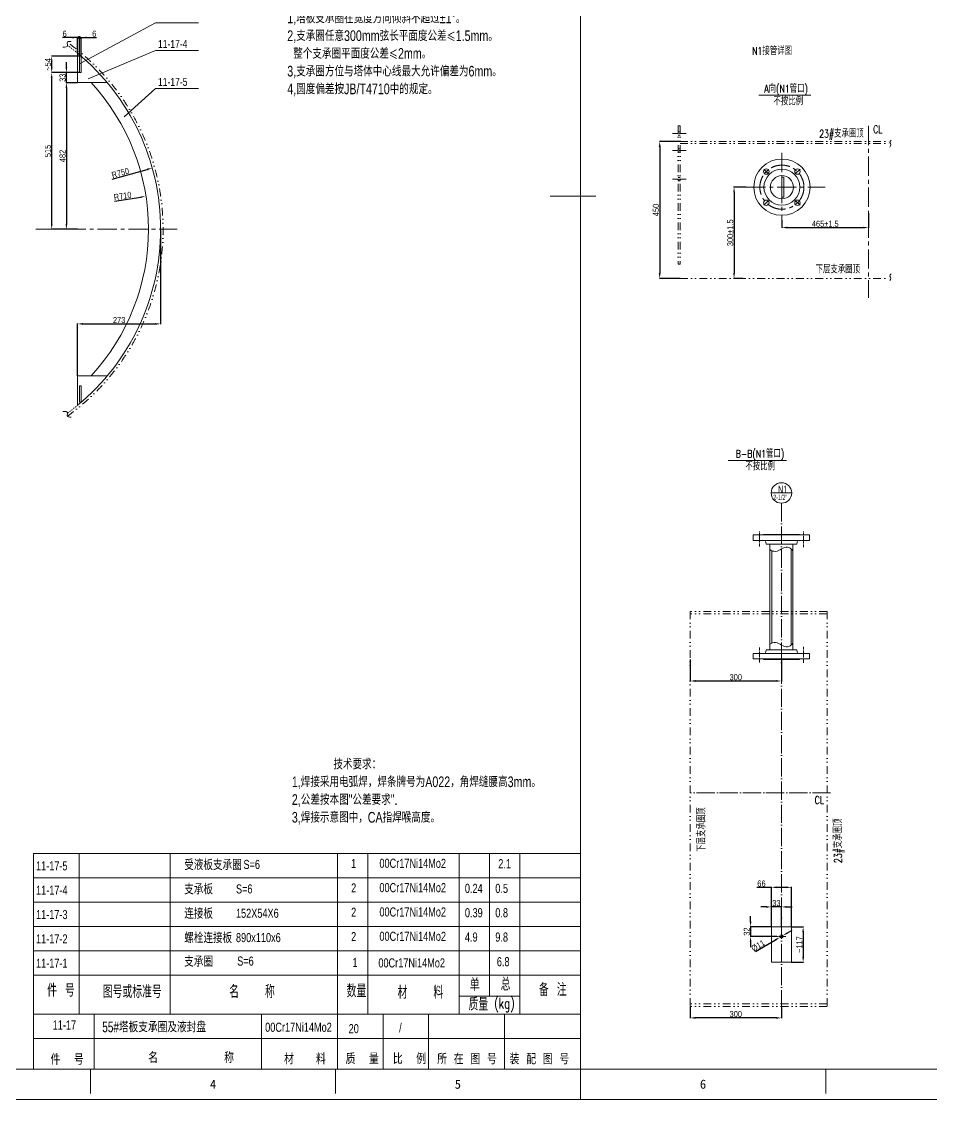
# Model space of a CAD drawing. Header units: millimetres. Extents: x 8160 to 405605, y -30951 to 80400.
# Drawn here: x 368270 to 380242, y 6802 to 20978 of the extents above; entities that cross this region are included whole.
import ezdxf

# ---------------------------------------------------------------- set-up
doc = ezdxf.new("R2010")
doc.units = ezdxf.units.MM
for name, pattern in [('ACAD_ISO04W100', [30.5, 24, -3, 0.5, -3]), ('CENTER', [50.8, 31.75, -6.35, 6.35, -6.35]), ('DIVIDE', [31.75, 12.7, -6.35, 0, -6.35, 0, -6.35])]:
    doc.linetypes.add(name, pattern=pattern)
doc.layers.get('0').update_dxf_attribs({"lineweight": 13})
doc.layers.get('Defpoints').update_dxf_attribs({"lineweight": 13})
for name, color, linetype, lineweight in [('CENTER', 1, 'CENTER', 13), ('DIM', 7, 'Continuous', 13), ('DIVIDE', 3, 'DIVIDE', 13), ('PROFILE', 4, 'Continuous', 15), ('SEE', 2, 'Continuous', 13), ('table_i', 7, 'Continuous', 13), ('table_o', 161, 'Continuous', 13), ('TEXT', 7, 'Continuous', 13)]:
    doc.layers.add(name, color=color, linetype=linetype, lineweight=lineweight)
doc.styles.add('HZ', font='txt.shx', dxfattribs={"width": 0.75, "bigfont": 'tcc_hzdx.shx'})
doc.styles.add('HZDX', font='tcc_simp.shx', dxfattribs={"width": 0.8, "height": 80, "bigfont": 'hzdx.shx'})
doc.styles.add('HZTXT', font='txt', dxfattribs={"width": 0.7, "height": 30, "bigfont": 'HZTXT'})
doc.styles.add('TCC', font='tcc_simp.shx', dxfattribs={"width": 0.75, "bigfont": 'tcc_hzdx.shx'})
doc.styles.add('图签', font='SimSun.ttf', dxfattribs={"height": 3})
doc.dimstyles.new('uni', dxfattribs={"dimtxt": 90, "dimasz": 70, "dimexe": 5, "dimexo": 0.625, "dimgap": 10, "dimtad": 1, "dimdec": 0, "dimdsep": 46, "dimtxsty": 'HZDX', "dimcen": 2.5, "dimadec": 0, "dimazin": 0, "dimtfac": 1, "dimtdec": 0, "dimtmove": 0, "dimatfit": 3, "dimfxl": 0, "dimarcsym": 0})

# ---------------------------------------------------------------- blocks, each defined once
blk = doc.blocks.new('*D698')
at = {"layer": 'Defpoints', "color": 0}
for p in [(88556, 9970), (89796, 9882), (88556, 9210)]:
    blk.add_point(p, dxfattribs=at)
at = {"layer": 'DIM', "color": 0, "lineweight": -2}
for p, q in [((88556, 9211), (88556, 9975)), ((89726, 9970), (88626, 9970)), ((89796, 9882), (89796, 9975))]:
    blk.add_line(p, q, dxfattribs=at)
at = {"layer": 'DIM', "color": 0}
for points in [[(88626, 9982), (88626, 9958), (88556, 9970)], [(89726, 9982), (89726, 9958), (89796, 9970)]]:
    blk.add_solid(points, dxfattribs=at)
at = {"layer": 'DIM', "color": 0, "insert": (89176, 10020), "char_height": 80, "attachment_point": 5, "style": 'HZDX'}
blk.add_mtext('%%p3', dxfattribs=at)
blk = doc.blocks.new('*D699')
at = {"layer": 'Defpoints', "color": 0}
for p in [(88579, 9098), (88579, 8366), (88711, 8366)]:
    blk.add_point(p, dxfattribs=at)
at = {"layer": 'DIM', "color": 0, "lineweight": -2}
for p, q in [((88580, 9098), (88716, 9098)), ((88711, 9028), (88711, 8436)), ((88580, 8366), (88716, 8366))]:
    blk.add_line(p, q, dxfattribs=at)
at = {"layer": 'DIM', "color": 0}
for points in [[(88699, 9028), (88723, 9028), (88711, 9098)], [(88699, 8436), (88723, 8436), (88711, 8366)]]:
    blk.add_solid(points, dxfattribs=at)
at = {"layer": 'DIM', "color": 0, "insert": (88661, 8732), "char_height": 80, "attachment_point": 5, "rotation": 90, "style": 'HZDX'}
blk.add_mtext('%%p6', dxfattribs=at)
blk = doc.blocks.new('*D700')
at = {"layer": 'Defpoints', "color": 0}
for p in [(88517, 9028), (88190, 8366), (88280, 8366)]:
    blk.add_point(p, dxfattribs=at)
at = {"layer": 'DIM', "color": 0, "lineweight": -2}
for p, q in [((88516, 9028), (88185, 9028)), ((88190, 8958), (88190, 8436)), ((88279, 8366), (88185, 8366))]:
    blk.add_line(p, q, dxfattribs=at)
at = {"layer": 'DIM', "color": 0}
for points in [[(88178, 8958), (88202, 8958), (88190, 9028)], [(88178, 8436), (88202, 8436), (88190, 8366)]]:
    blk.add_solid(points, dxfattribs=at)
at = {"layer": 'DIM', "color": 0, "insert": (88140, 8697), "char_height": 80, "attachment_point": 5, "rotation": 90, "style": 'HZDX'}
blk.add_mtext('%%p6', dxfattribs=at)
blk = doc.blocks.new('*D701')
at = {"layer": 'Defpoints', "color": 0}
for p in [(88127, 6474), (88441, 6474), (88453, 6370)]:
    blk.add_point(p, dxfattribs=at)
at = {"layer": 'DIM', "color": 0, "lineweight": -2}
for p, q in [((88127, 6544), (88127, 6745)), ((88440, 6474), (88122, 6474)), ((88127, 6370), (88127, 6474)), ((88452, 6370), (88122, 6370)), ((88127, 6300), (88127, 6230))]:
    blk.add_line(p, q, dxfattribs=at)
at = {"layer": 'DIM', "color": 0}
for points in [[(88115, 6544), (88138, 6544), (88127, 6474)], [(88115, 6300), (88138, 6300), (88127, 6370)]]:
    blk.add_solid(points, dxfattribs=at)
at = {"layer": 'DIM', "color": 0, "insert": (88077, 6679), "char_height": 80, "attachment_point": 5, "rotation": 90, "style": 'HZDX'}
blk.add_mtext('%%P3', dxfattribs=at)
blk = doc.blocks.new('*D702')
at = {"layer": 'Defpoints', "color": 0}
for p in [(88453, 6370), (88127, 5170), (88296, 5170)]:
    blk.add_point(p, dxfattribs=at)
at = {"layer": 'DIM', "color": 0, "lineweight": -2}
for p, q in [((88452, 6370), (88122, 6370)), ((88127, 6300), (88127, 6124)), ((88127, 5240), (88127, 5467)), ((88295, 5170), (88122, 5170))]:
    blk.add_line(p, q, dxfattribs=at)
at = {"layer": 'DIM', "color": 0}
for points in [[(88115, 6300), (88138, 6300), (88127, 6370)], [(88115, 5240), (88138, 5240), (88127, 5170)]]:
    blk.add_solid(points, dxfattribs=at)
at = {"layer": 'DIM', "color": 0, "insert": (88109, 5795), "char_height": 80, "attachment_point": 5, "rotation": 90, "style": 'HZDX'}
blk.add_mtext('每300mm %%P1.5\\P最大 %%p3', dxfattribs=at)
blk = doc.blocks.new('*D703')
at = {"layer": 'Defpoints', "color": 0}
for p in [(88453, 5534), (88453, 5170), (88713, 5170)]:
    blk.add_point(p, dxfattribs=at)
at = {"layer": 'DIM', "color": 0, "lineweight": -2}
for p, q in [((88454, 5534), (88718, 5534)), ((88713, 5464), (88713, 5240)), ((88454, 5170), (88718, 5170))]:
    blk.add_line(p, q, dxfattribs=at)
at = {"layer": 'DIM', "color": 0}
for points in [[(88701, 5464), (88724, 5464), (88713, 5534)], [(88701, 5240), (88724, 5240), (88713, 5170)]]:
    blk.add_solid(points, dxfattribs=at)
at = {"layer": 'DIM', "color": 0, "insert": (88663, 5352), "char_height": 80, "attachment_point": 5, "rotation": 90, "style": 'HZDX'}
blk.add_mtext('%%p3', dxfattribs=at)
blk = doc.blocks.new('*D704')
at = {"layer": 'Defpoints', "color": 0}
for p in [(91139, 4334), (89796, 3958), (91139, 3768)]:
    blk.add_point(p, dxfattribs=at)
at = {"layer": 'DIM', "color": 0, "lineweight": -2}
for p, q in [((91139, 4333), (91139, 3763)), ((89796, 3957), (89796, 3763)), ((89866, 3768), (91069, 3768))]:
    blk.add_line(p, q, dxfattribs=at)
at = {"layer": 'DIM', "color": 0}
for points in [[(89866, 3779), (89866, 3756), (89796, 3768)], [(91069, 3779), (91069, 3756), (91139, 3768)]]:
    blk.add_solid(points, dxfattribs=at)
at = {"layer": 'DIM', "color": 0, "insert": (90467, 3818), "char_height": 80, "attachment_point": 5, "style": 'HZDX'}
blk.add_mtext('%%p3', dxfattribs=at)
blk = doc.blocks.new('*D705')
at = {"layer": 'Defpoints', "color": 0}
for p in [(88473, 3970), (88589, 3970), (88473, 3902)]:
    blk.add_point(p, dxfattribs=at)
at = {"layer": 'DIM', "color": 0, "lineweight": -2}
for p, q in [((88589, 4040), (88589, 4313)), ((88473, 3970), (88594, 3970)), ((88589, 3902), (88589, 3970)), ((88473, 3902), (88594, 3902)), ((88589, 3832), (88589, 3762))]:
    blk.add_line(p, q, dxfattribs=at)
at = {"layer": 'DIM', "color": 0}
for points in [[(88577, 4040), (88601, 4040), (88589, 3970)], [(88577, 3832), (88601, 3832), (88589, 3902)]]:
    blk.add_solid(points, dxfattribs=at)
at = {"layer": 'DIM', "color": 0, "insert": (88539, 4211), "char_height": 80, "attachment_point": 5, "rotation": 90, "style": 'HZDX'}
blk.add_mtext('%%p1.5', dxfattribs=at)
blk = doc.blocks.new('*D697')
at = {"layer": 'Defpoints', "color": 0}
for p in [(88473, 3902), (88473, 3835), (88699, 3835)]:
    blk.add_point(p, dxfattribs=at)
at = {"layer": 'DIM', "color": 0, "lineweight": -2}
for p, q in [((88699, 3972), (88699, 4042)), ((88473, 3835), (88704, 3835)), ((88474, 3902), (88704, 3902)), ((88699, 3902), (88699, 3835)), ((88699, 3765), (88699, 3589))]:
    blk.add_line(p, q, dxfattribs=at)
at = {"layer": 'DIM', "color": 0}
for points in [[(88687, 3972), (88710, 3972), (88699, 3902)], [(88687, 3765), (88710, 3765), (88699, 3835)]]:
    blk.add_solid(points, dxfattribs=at)
at = {"layer": 'DIM', "color": 0, "insert": (88649, 3642), "char_height": 80, "attachment_point": 5, "rotation": 90, "style": 'HZDX'}
blk.add_mtext('%%p1', dxfattribs=at)
blk = doc.blocks.new('*D706')
at = {"layer": 'Defpoints', "color": 0}
for p in [(88296, 5170), (88127, 3139), (88296, 3139)]:
    blk.add_point(p, dxfattribs=at)
at = {"layer": 'DIM', "color": 0, "lineweight": -2}
for p, q in [((88295, 5170), (88122, 5170)), ((88127, 5100), (88127, 3139))]:
    blk.add_line(p, q, dxfattribs=at)
at = {"layer": 'DIM', "color": 0}
blk.add_solid([(88115, 5100), (88138, 5100), (88127, 5170)], dxfattribs=at)
at = {"layer": 'DIM', "color": 0, "insert": (88077, 4119), "char_height": 80, "attachment_point": 5, "rotation": 90, "style": 'HZDX'}
blk.add_mtext('%%p10', dxfattribs=at)
blk = doc.blocks.new('_None')
blk = doc.blocks.new('*D348')
at = {"layer": 'Defpoints', "color": 0}
for p in [(368667, 20306), (369032, 20306), (369007, 18246)]:
    blk.add_point(p, dxfattribs=at)
at = {"layer": 'DIM', "color": 0, "lineweight": -2}
for p, q in [((369031, 20306), (368662, 20306)), ((368667, 18316), (368667, 20236)), ((369007, 18246), (368662, 18246))]:
    blk.add_line(p, q, dxfattribs=at)
at = {"layer": 'DIM', "color": 0}
for points in [[(368655, 20236), (368678, 20236), (368667, 20306)], [(368655, 18316), (368678, 18316), (368667, 18246)]]:
    blk.add_solid(points, dxfattribs=at)
at = {"layer": 'DIM', "color": 0, "insert": (368617, 19276), "char_height": 80, "attachment_point": 5, "rotation": 90, "style": 'HZDX'}
blk.add_mtext('515', dxfattribs=at)
blk = doc.blocks.new('*D349')
at = {"layer": 'Defpoints', "color": 0}
for p in [(368667, 20521), (369032, 20521), (369032, 20306)]:
    blk.add_point(p, dxfattribs=at)
at = {"layer": 'DIM', "color": 0, "lineweight": -2}
for p, q in [((369031, 20521), (368662, 20521)), ((368667, 20376), (368667, 20451)), ((369031, 20306), (368662, 20306))]:
    blk.add_line(p, q, dxfattribs=at)
at = {"layer": 'DIM', "color": 0}
for points in [[(368655, 20451), (368678, 20451), (368667, 20521)], [(368655, 20376), (368678, 20376), (368667, 20306)]]:
    blk.add_solid(points, dxfattribs=at)
at = {"layer": 'DIM', "color": 0, "insert": (368617, 20414), "char_height": 80, "attachment_point": 5, "rotation": 90, "style": 'HZDX'}
blk.add_mtext('~54', dxfattribs=at)
blk = doc.blocks.new('_DotSmall')
at = {"color": 0, "linetype": 'ByBlock', "const_width": 0.5}
blk.add_lwpolyline([(-0.0625, 0, 1), (0.0625, 0, 1)], format="xyb", close=True, dxfattribs=at)
blk = doc.blocks.new('*D350')
at = {"layer": 'Defpoints', "color": 0}
for p in [(369056, 20768), (369032, 20521), (369056, 20521)]:
    blk.add_point(p, dxfattribs=at)
at = {"layer": 'DIM', "color": 0, "lineweight": -2}
for p, q in [((369032, 20768), (368962, 20768)), ((369032, 20522), (369032, 20773)), ((369032, 20768), (369056, 20768)), ((369056, 20522), (369056, 20773)), ((369126, 20768), (369256, 20768))]:
    blk.add_line(p, q, dxfattribs=at)
at = {"layer": 'DIM', "color": 0}
blk.add_solid([(369126, 20780), (369126, 20756), (369056, 20768)], dxfattribs=at)
at = {"layer": 'DIM', "color": 0, "lineweight": -2, "xscale": 70, "yscale": 70, "zscale": 70}
blk.add_blockref('_DotSmall', (369032, 20768), dxfattribs=at)
at = {"layer": 'DIM', "color": 0, "insert": (369226, 20818), "char_height": 80, "attachment_point": 5, "style": 'HZDX'}
blk.add_mtext('6', dxfattribs=at)
blk = doc.blocks.new('*D351')
at = {"layer": 'Defpoints', "color": 0}
for p in [(369008, 20768), (369008, 20562), (369032, 20521)]:
    blk.add_point(p, dxfattribs=at)
at = {"layer": 'DIM', "color": 0, "lineweight": -2}
for p, q in [((368938, 20768), (368808, 20768)), ((369008, 20562), (369008, 20773)), ((369032, 20768), (369008, 20768)), ((369032, 20522), (369032, 20773)), ((369032, 20768), (369102, 20768))]:
    blk.add_line(p, q, dxfattribs=at)
at = {"layer": 'DIM', "color": 0}
blk.add_solid([(368938, 20780), (368938, 20756), (369008, 20768)], dxfattribs=at)
at = {"layer": 'DIM', "color": 0, "lineweight": -2, "xscale": 70, "yscale": 70, "zscale": 70, "rotation": 180}
blk.add_blockref('_DotSmall', (369032, 20768), dxfattribs=at)
at = {"layer": 'DIM', "color": 0, "insert": (368838, 20818), "char_height": 80, "attachment_point": 5, "style": 'HZDX'}
blk.add_mtext('6', dxfattribs=at)
blk = doc.blocks.new('*D352')
at = {"layer": 'Defpoints', "color": 0}
for p in [(368860, 20306), (369031, 20306), (369008, 20174)]:
    blk.add_point(p, dxfattribs=at)
at = {"layer": 'DIM', "color": 0, "lineweight": -2}
for p, q in [((368860, 20376), (368860, 20446)), ((369031, 20306), (368855, 20306)), ((368860, 20174), (368860, 20306)), ((369007, 20174), (368855, 20174)), ((368860, 20104), (368860, 20034))]:
    blk.add_line(p, q, dxfattribs=at)
at = {"layer": 'DIM', "color": 0}
for points in [[(368849, 20376), (368872, 20376), (368860, 20306)], [(368849, 20104), (368872, 20104), (368860, 20174)]]:
    blk.add_solid(points, dxfattribs=at)
at = {"layer": 'DIM', "color": 0, "insert": (368810, 20240), "char_height": 80, "attachment_point": 5, "rotation": 90, "style": 'HZDX'}
blk.add_mtext('33', dxfattribs=at)
blk = doc.blocks.new('*D353')
at = {"layer": 'Defpoints', "color": 0}
for p in [(369907, 18681), (367100, 18246)]:
    blk.add_point(p, dxfattribs=at)
at = {"layer": 'DIM', "color": 0, "lineweight": -2}
blk.add_line((369491, 18616), (369838, 18670), dxfattribs=at)
at = {"layer": 'DIM', "color": 0}
blk.add_solid([(369836, 18681), (369839, 18658), (369907, 18681)], dxfattribs=at)
at = {"layer": 'DIM', "color": 0, "insert": (369600, 18684), "char_height": 80, "attachment_point": 5, "rotation": 8.7914, "style": 'HZDX'}
blk.add_mtext('R710', dxfattribs=at)
blk = doc.blocks.new('*D354')
at = {"layer": 'Defpoints', "color": 0}
for p in [(369990, 19052), (367100, 18246)]:
    blk.add_point(p, dxfattribs=at)
at = {"layer": 'DIM', "color": 0, "lineweight": -2}
blk.add_line((369464, 18905), (369922, 19033), dxfattribs=at)
at = {"layer": 'DIM', "color": 0}
blk.add_solid([(369919, 19044), (369926, 19022), (369990, 19052)], dxfattribs=at)
at = {"layer": 'DIM', "color": 0, "insert": (369570, 18987), "char_height": 80, "attachment_point": 5, "rotation": 15.5725, "style": 'HZDX'}
blk.add_mtext('R750', dxfattribs=at)
blk = doc.blocks.new('*D355')
at = {"layer": 'Defpoints', "color": 0}
for p in [(369008, 20174), (368860, 18246), (369008, 18246)]:
    blk.add_point(p, dxfattribs=at)
at = {"layer": 'DIM', "color": 0, "lineweight": -2}
for p, q in [((369007, 20174), (368855, 20174)), ((368860, 20104), (368860, 18316)), ((369007, 18246), (368855, 18246))]:
    blk.add_line(p, q, dxfattribs=at)
at = {"layer": 'DIM', "color": 0}
for points in [[(368849, 20104), (368872, 20104), (368860, 20174)], [(368849, 18316), (368872, 18316), (368860, 18246)]]:
    blk.add_solid(points, dxfattribs=at)
at = {"layer": 'DIM', "color": 0, "insert": (368810, 19210), "char_height": 80, "attachment_point": 5, "rotation": 90, "style": 'HZDX'}
blk.add_mtext('482', dxfattribs=at)
blk = doc.blocks.new('*D440')
at = {"layer": 'Defpoints', "color": 0}
for p in [(376935, 19400), (376667, 17600), (376935, 17600)]:
    blk.add_point(p, dxfattribs=at)
at = {"layer": 'DIM', "color": 0, "lineweight": -2}
for p, q in [((376934, 19400), (376662, 19400)), ((376667, 19330), (376667, 17670)), ((376934, 17600), (376662, 17600))]:
    blk.add_line(p, q, dxfattribs=at)
at = {"layer": 'DIM', "color": 0}
for points in [[(376655, 19330), (376679, 19330), (376667, 19400)], [(376655, 17670), (376679, 17670), (376667, 17600)]]:
    blk.add_solid(points, dxfattribs=at)
at = {"layer": 'DIM', "color": 0, "insert": (376617, 18500), "char_height": 80, "attachment_point": 5, "rotation": 90, "style": 'HZDX'}
blk.add_mtext('450', dxfattribs=at)
blk = doc.blocks.new('*D439')
at = {"layer": 'Defpoints', "color": 0}
for p in [(377805, 18800), (377645, 17600), (377761, 17600)]:
    blk.add_point(p, dxfattribs=at)
at = {"layer": 'DIM', "color": 0, "lineweight": -2}
for p, q in [((377804, 18800), (377640, 18800)), ((377645, 18730), (377645, 17670)), ((377760, 17600), (377640, 17600))]:
    blk.add_line(p, q, dxfattribs=at)
at = {"layer": 'DIM', "color": 0}
for points in [[(377634, 18730), (377657, 18730), (377645, 18800)], [(377634, 17670), (377657, 17670), (377645, 17600)]]:
    blk.add_solid(points, dxfattribs=at)
at = {"layer": 'DIM', "color": 0, "insert": (377595, 18200), "char_height": 80, "attachment_point": 5, "rotation": 90, "style": 'HZDX'}
blk.add_mtext('300%%P1.5', dxfattribs=at)
blk = doc.blocks.new('*D441')
at = {"layer": 'Defpoints', "color": 0}
for p in [(379415, 18460), (378275, 18367), (379415, 18268)]:
    blk.add_point(p, dxfattribs=at)
at = {"layer": 'DIM', "color": 0, "lineweight": -2}
for p, q in [((379415, 18460), (379415, 18263)), ((378275, 18366), (378275, 18263)), ((378345, 18268), (379345, 18268))]:
    blk.add_line(p, q, dxfattribs=at)
at = {"layer": 'DIM', "color": 0}
for points in [[(378345, 18280), (378345, 18257), (378275, 18268)], [(379345, 18280), (379345, 18257), (379415, 18268)]]:
    blk.add_solid(points, dxfattribs=at)
at = {"layer": 'DIM', "color": 0, "insert": (378845, 18318), "char_height": 80, "attachment_point": 5, "style": 'HZDX'}
blk.add_mtext('465%%P1.5', dxfattribs=at)
blk = doc.blocks.new('*D442')
at = {"layer": 'Defpoints', "color": 0}
for p in [(377068, 8025), (378268, 8025), (377068, 7874)]:
    blk.add_point(p, dxfattribs=at)
at = {"layer": 'DIM', "color": 0, "lineweight": -2}
for p, q in [((377068, 8025), (377068, 7869)), ((378268, 8025), (378268, 7869)), ((378198, 7874), (377138, 7874))]:
    blk.add_line(p, q, dxfattribs=at)
at = {"layer": 'DIM', "color": 0}
for points in [[(377138, 7886), (377138, 7862), (377068, 7874)], [(378198, 7886), (378198, 7862), (378268, 7874)]]:
    blk.add_solid(points, dxfattribs=at)
at = {"layer": 'DIM', "color": 0, "insert": (377668, 7924), "char_height": 80, "attachment_point": 5, "style": 'HZDX'}
blk.add_mtext('300', dxfattribs=at)
blk = doc.blocks.new('*D443')
at = {"layer": 'Defpoints', "color": 0}
for p in [(378136, 9334), (378136, 9073), (378268, 9073)]:
    blk.add_point(p, dxfattribs=at)
at = {"layer": 'DIM', "color": 0, "lineweight": -2}
for p, q in [((378066, 9334), (377996, 9334)), ((378136, 9074), (378136, 9339)), ((378268, 9334), (378136, 9334)), ((378268, 9074), (378268, 9339)), ((378338, 9334), (378408, 9334))]:
    blk.add_line(p, q, dxfattribs=at)
at = {"layer": 'DIM', "color": 0}
for points in [[(378066, 9345), (378066, 9322), (378136, 9334)], [(378338, 9345), (378338, 9322), (378268, 9334)]]:
    blk.add_solid(points, dxfattribs=at)
at = {"layer": 'DIM', "color": 0, "insert": (378202, 9384), "char_height": 80, "attachment_point": 5, "style": 'HZDX'}
blk.add_mtext('33', dxfattribs=at)
blk = doc.blocks.new('*D444')
at = {"layer": 'Defpoints', "color": 0}
for p in [(378400, 9073), (378400, 8605), (378554, 8605)]:
    blk.add_point(p, dxfattribs=at)
at = {"layer": 'DIM', "color": 0, "lineweight": -2}
for p, q in [((378401, 9073), (378559, 9073)), ((378554, 9003), (378554, 8675)), ((378401, 8605), (378559, 8605))]:
    blk.add_line(p, q, dxfattribs=at)
at = {"layer": 'DIM', "color": 0}
for points in [[(378543, 9003), (378566, 9003), (378554, 9073)], [(378543, 8675), (378566, 8675), (378554, 8605)]]:
    blk.add_solid(points, dxfattribs=at)
at = {"layer": 'DIM', "color": 0, "insert": (378504, 8839), "char_height": 80, "attachment_point": 5, "rotation": 90, "style": 'HZDX'}
blk.add_mtext('~117', dxfattribs=at)
blk = doc.blocks.new('*D445')
at = {"layer": 'Defpoints', "color": 0}
for p in [(378136, 9591), (378136, 9073), (378400, 9073)]:
    blk.add_point(p, dxfattribs=at)
at = {"layer": 'DIM', "color": 0, "lineweight": -2}
for p, q in [((378136, 9591), (377946, 9591)), ((378136, 9074), (378136, 9596)), ((378330, 9591), (378206, 9591)), ((378400, 9074), (378400, 9596))]:
    blk.add_line(p, q, dxfattribs=at)
at = {"layer": 'DIM', "color": 0}
for points in [[(378206, 9603), (378206, 9580), (378136, 9591)], [(378330, 9603), (378330, 9580), (378400, 9591)]]:
    blk.add_solid(points, dxfattribs=at)
at = {"layer": 'DIM', "color": 0, "insert": (378006, 9641), "char_height": 80, "attachment_point": 5, "style": 'HZDX'}
blk.add_mtext('66', dxfattribs=at)
blk = doc.blocks.new('*D446')
at = {"layer": 'Defpoints', "color": 0}
for p in [(378136, 9073), (377863, 8945), (378207, 8945)]:
    blk.add_point(p, dxfattribs=at)
at = {"layer": 'DIM', "color": 0, "lineweight": -2}
for p, q in [((378136, 9073), (377858, 9073)), ((377863, 9143), (377863, 9213)), ((377863, 9073), (377863, 8945)), ((378207, 8945), (377858, 8945)), ((377863, 8875), (377863, 8805))]:
    blk.add_line(p, q, dxfattribs=at)
at = {"layer": 'DIM', "color": 0}
for points in [[(377851, 9143), (377874, 9143), (377863, 9073)], [(377851, 8875), (377874, 8875), (377863, 8945)]]:
    blk.add_solid(points, dxfattribs=at)
at = {"layer": 'DIM', "color": 0, "insert": (377813, 9009), "char_height": 80, "attachment_point": 5, "rotation": 90, "style": 'HZDX'}
blk.add_mtext('32', dxfattribs=at)
blk = doc.blocks.new('*D447')
at = {"layer": 'Defpoints', "color": 0}
for p in [(377068, 12587), (378268, 12587), (377068, 12305)]:
    blk.add_point(p, dxfattribs=at)
at = {"layer": 'DIM', "color": 0, "lineweight": -2}
for p, q in [((377068, 12586), (377068, 12300)), ((378268, 12586), (378268, 12300)), ((378198, 12305), (377138, 12305))]:
    blk.add_line(p, q, dxfattribs=at)
at = {"layer": 'DIM', "color": 0}
for points in [[(377138, 12317), (377138, 12294), (377068, 12305)], [(378198, 12317), (378198, 12294), (378268, 12305)]]:
    blk.add_solid(points, dxfattribs=at)
at = {"layer": 'DIM', "color": 0, "insert": (377668, 12355), "char_height": 80, "attachment_point": 5, "style": 'HZDX'}
blk.add_mtext('300', dxfattribs=at)
blk = doc.blocks.new('*D448')
at = {"layer": 'Defpoints', "color": 0}
for p in [(378249, 8934), (378287, 8956)]:
    blk.add_point(p, dxfattribs=at)
at = {"layer": 'DIM', "color": 0, "lineweight": -2}
for p, q in [((378287, 8956), (378249, 8934)), ((378348, 8992), (378408, 9027)), ((377926, 8746), (378189, 8899))]:
    blk.add_line(p, q, dxfattribs=at)
at = {"layer": 'DIM', "color": 0}
for points in [[(378183, 8909), (378195, 8889), (378249, 8934)], [(378342, 9002), (378354, 8982), (378287, 8956)]]:
    blk.add_solid(points, dxfattribs=at)
at = {"layer": 'DIM', "color": 0, "insert": (377962, 8824), "char_height": 80, "attachment_point": 5, "rotation": 30.2486, "style": 'HZDX'}
blk.add_mtext('%%C11', dxfattribs=at)
blk = doc.blocks.new('*D800')
at = {"layer": 'Defpoints', "color": 0}
for p in [(370100, 18246), (370100, 17002), (369008, 16318)]:
    blk.add_point(p, dxfattribs=at)
at = {"layer": 'DIM', "color": 0, "lineweight": -2}
for p, q in [((370100, 18246), (370100, 16997)), ((369008, 16319), (369008, 17007)), ((369078, 17002), (370030, 17002))]:
    blk.add_line(p, q, dxfattribs=at)
at = {"layer": 'DIM', "color": 0}
for points in [[(369078, 17013), (369078, 16990), (369008, 17002)], [(370030, 17013), (370030, 16990), (370100, 17002)]]:
    blk.add_solid(points, dxfattribs=at)
at = {"layer": 'DIM', "color": 0, "insert": (369554, 17052), "char_height": 80, "attachment_point": 5, "style": 'HZDX'}
blk.add_mtext('273', dxfattribs=at)
blk = doc.blocks.new('btol-1')
at = {"layer": 'CENTER', "ltscale": 8}
for p, q in [((89795.7, 3273.8), (89795.7, 10087.5)), ((88074.1, 8365.9), (91517.4, 8365.9))]:
    blk.add_line(p, q, dxfattribs=at)
at = {"layer": 'CENTER'}
for p, q in [((88516.8, 9027.9), (88589.2, 9027.9)), ((88516.8, 7703.9), (88589.2, 7703.9)), ((88472.7, 4027.8), (88421.2, 4027.8)), ((88472.7, 3902.1), (88421.2, 3902.1)), ((88472.7, 3835.4), (88421.2, 3835.4))]:
    blk.add_line(p, q, dxfattribs=at)
at = {"layer": 'DIVIDE', "ltscale": 8}
for p, q in [((88275.7, 6624.8), (88275.7, 3145.6)), ((88295.7, 6618.5), (88295.7, 3139.3)), ((91295.7, 6622.6), (91295.7, 3143.5)), ((91315.7, 6620.1), (91315.7, 3140.9))]:
    blk.add_line(p, q, dxfattribs=at)
blk.add_circle((89795.7, 8365.9), 1516, dxfattribs=at)
blk.add_arc((89795.7, 8365.9), 1500, 145.75783, 214.24217, dxfattribs=at)
at = {"layer": 'PROFILE'}
for p, q in [((88543.7, 9192), (88543.7, 8963.9)), ((88543.7, 9192), (88555.7, 9192)), ((88555.7, 9209.9), (88555.7, 8963.9)), ((88555.7, 9097.9), (88578.9, 9097.9)), ((88543.7, 8963.9), (88555.7, 8963.9)), ((88543.7, 7767.9), (88555.7, 7767.9)), ((88543.7, 7539.7), (88543.7, 7767.9)), ((88555.7, 7521.8), (88555.7, 7767.9)), ((88543.7, 7539.7), (88555.7, 7539.7)), ((88555.7, 7633.9), (88578.9, 7633.9)), ((88440.9, 6473.5), (88440.9, 5533.5)), ((88452.9, 6473.5), (88440.9, 6473.5)), ((88452.9, 6473.5), (88452.9, 5533.5)), ((88452.9, 6369.5), (91295.7, 6369.5)), ((88452.9, 6357.5), (91295.7, 6357.5)), ((91295.7, 6357.5), (91295.7, 6369.5)), ((88452.9, 5533.5), (88440.9, 5533.5)), ((91138.6, 5273.5), (91138.6, 4733.5)), ((91138.6, 5273.5), (91150.6, 5273.5)), ((91150.6, 5273.5), (91150.6, 4733.5)), ((91138.6, 5169.5), (88295.7, 5169.5)), ((88295.7, 5157.5), (88295.7, 5169.5)), ((91138.6, 5157.5), (88295.7, 5157.5)), ((91138.7, 4735.6), (91138.6, 4333.5)), ((91150.6, 4733.5), (91150.6, 4333.5)), ((91138.6, 4333.5), (91150.6, 4333.5)), ((88440.9, 4073.5), (88440.9, 3133.5)), ((88452.9, 4073.5), (88440.9, 4073.5)), ((88452.9, 4073.5), (88452.9, 3133.5)), ((88452.9, 3969.5), (91295.7, 3969.5)), ((91295.7, 3957.5), (91295.7, 3969.5)), ((88452.9, 3957.5), (91295.7, 3957.5)), ((88452.9, 3133.5), (88440.9, 3133.5))]:
    blk.add_line(p, q, dxfattribs=at)
for radius, start, end in [(1500, 214.24217, 145.75783), (1420, 211.03041, 148.96959)]:
    blk.add_arc((89795.7, 8365.9), radius, start, end, dxfattribs=at)
at = {"layer": 'SEE'}
for points in [[(88256.2, 6619.1), (88271.5, 6625.4), (88293.8, 6618.4), (88315.4, 6630.3)], [(91270.4, 6619.1), (91285.7, 6625.4), (91308, 6618.4), (91329.6, 6630.3)], [(88256.2, 3140), (88271.5, 3146.3), (88293.8, 3139.3), (88315.4, 3151.1)], [(91270.4, 3140), (91285.7, 3146.3), (91308, 3139.3), (91329.6, 3151.1)]]:
    blk.add_spline(points, degree=3, dxfattribs=at)
at = {"insert": (88264.8, 2940.9), "char_height": 140, "width": 3591.964, "attachment_point": 1, "style": 'TCC'}
blk.add_mtext('{\\Ftcc_simp,hzdx|c134;           其它公差要求：\\P1,塔板支承圈在宽度方向倾斜不超过%%P1%%D。\\P2,支承圈任意300mm弦长平面度公差\\Ftxt|c0;\\H0.8333x;≤\\Ftcc_simp,hzdx|c134;\\H1.2x;1.5mm。\\P  整个支承圈平面度公差\\Ftxt|c0;\\H0.8333x;≤\\Ftcc_simp,hzdx|c134;\\H1.2x;2mm。\\P3,支承圈方位与塔体中心线最大允许偏差为6mm。\\P4,圆度偏差按JB/T4710中的规定。}', dxfattribs=at)
at = {"layer": 'DIM', "style": 'HZ', "width": 0.75}
for s, p in [('公差要求', (89557.3, 10227.7)), ('CL', (89835.6, 9610)), ('CL', (90629.4, 8422))]:
    blk.add_text(s, height=100, dxfattribs=at).set_placement(p)
at = {"layer": 'DIM'}
for base, p1, p2, picture, middle in [((88555.7, 9970.1), (89795.7, 9881.9), (88555.7, 9209.9), '*D698', (89175.7, 10020.1)), ((91138.6, 3767.8), (89795.7, 3957.5), (91138.6, 4333.5), '*D704', (90467.1, 3817.8))]:
    dim = blk.add_linear_dim(base=base, p1=p1, p2=p2, text='%%p3', dimstyle='uni', dxfattribs=at)
    dim.commit()
    dim.dimension.update_dxf_attribs({"geometry": picture, "text_midpoint": middle})
for base, p1, p2, text, picture, middle in [((88711, 8365.9), (88578.9, 9097.9), (88578.9, 8365.9), '%%p6', '*D699', (88661, 8731.9)), ((88189.8, 8365.9), (88516.8, 9027.9), (88279.7, 8365.9), '%%p6', '*D700', (88139.8, 8696.9)), ((88126.7, 6473.5), (88452.9, 6369.5), (88440.9, 6473.5), '%%P3', '*D701', (88076.7, 6679.2)), ((88712.8, 5169.5), (88452.9, 5533.5), (88452.9, 5169.5), '%%p3', '*D703', (88662.8, 5351.5)), ((88589.1, 3969.5), (88472.7, 3902.1), (88472.7, 3969.5), '%%p1.5', '*D705', (88539.1, 4211.4)), ((88698.8, 3835.4), (88473.3, 3902.1), (88472.7, 3835.4), '%%p1', '*D697', (88648.8, 3642.3))]:
    dim = blk.add_linear_dim(base=base, p1=p1, p2=p2, angle=90, text=text, dimstyle='uni', dxfattribs=at)
    dim.commit()
    dim.dimension.update_dxf_attribs({"geometry": picture, "text_midpoint": middle})
dim = blk.add_linear_dim(base=(88126.7, 5169.5), p1=(88452.9, 6369.5), p2=(88295.7, 5169.5), angle=90, text='每300mm %%P1.5\\P最大 %%p3', dimstyle='uni', override={"dimtmove": 2}, dxfattribs=at)
dim.commit()
dim.dimension.update_dxf_attribs({"geometry": '*D702', "text_midpoint": (88108.7, 5795.5), "dimtype": 160})
dim = blk.add_linear_dim(base=(88126.7, 3139.3), p1=(88295.7, 5169.5), p2=(88295.7, 3139.3), angle=90, text='%%p10', dimstyle='uni', override={"dimblk2": 'None', "dimsah": 1, "dimse2": 1}, dxfattribs=at)
dim.commit()
dim.dimension.update_dxf_attribs({"geometry": '*D706', "text_midpoint": (88076.7, 4119.4)})

msp = doc.modelspace()

# ---------------------------------------------------------------- linework, layer by layer
at = {"color": 7}
for p, q in [((375226.8, 18681.8), (375826.8, 18681.8)), ((375626.8, 6801.8), (375626.8, 7401.8)), ((359506.8, 7201.8), (391746.8, 7201.8)), ((369178.8, 7201.8), (369178.8, 6881.8)), ((372402.8, 7201.8), (372402.8, 6881.8)), ((375626.8, 7201.8), (375626.8, 6881.8)), ((378850.8, 7201.8), (378850.8, 6881.8)), ((358506.8, 6801.8), (392146.8, 6801.8))]:
    msp.add_line(p, q, dxfattribs=at)
at = {"layer": 'CENTER', "color": 7, "ltscale": 8}
for p, q in [((379414.6, 19607.7), (379414.6, 17345.1)), ((378274.6, 19250.9), (378274.6, 18367)), ((378099, 18975.3), (378035.9, 19038.3)), ((378450.1, 18975.3), (378513.2, 19038.3)), ((377804.7, 18799.7), (378843.1, 18799.7)), ((378099, 18624.2), (378035.9, 18561.1)), ((378450.1, 18624.2), (378513.2, 18561.1)), ((368456.8, 18246.5), (370317.2, 18246.5))]:
    msp.add_line(p, q, dxfattribs=at)
at = {"layer": 'CENTER', "color": 7}
for p, q in [((377016.8, 19507.7), (376835, 19507.7)), ((377016.8, 19283.7), (376835, 19283.7)), ((377016.8, 18903.7), (376835, 18903.7)), ((377978.3, 14074.5), (377978.3, 14275.9)), ((378558.3, 14066), (378558.3, 14275.9)), ((377978.3, 12745.9), (377978.3, 12544.5)), ((378558.3, 12754.4), (378558.3, 12544.5)), ((378328.6, 8945.3), (378208, 8945.3))]:
    msp.add_line(p, q, dxfattribs=at)
at = {"layer": 'CENTER', "color": 7, "linetype": 'ACAD_ISO04W100', "ltscale": 10}
for p, q in [((378268.3, 14643.5), (378268.3, 8025.4)), ((378915.3, 10833.3), (377068.3, 10833.3))]:
    msp.add_line(p, q, dxfattribs=at)
at = {"layer": 'CENTER', "color": 7, "ltscale": 8}
msp.add_circle((378274.6, 18799.7), 290, dxfattribs=at)
at = {"layer": 'DIM', "color": 7}
for p, q in [((378653.6, 20007.9), (377970.8, 20007.9)), ((377566.5, 15206.9), (378336.9, 15206.9))]:
    msp.add_line(p, q, dxfattribs=at)
at = {"layer": 'DIVIDE', "color": 7, "ltscale": 8}
for p, q in [((376910.6, 19607.7), (376910.6, 17787.7)), ((376934.6, 19607.7), (376910.6, 19607.7)), ((376934.6, 19607.7), (376934.6, 17787.7)), ((376934.6, 19529.7), (376910.6, 19529.7)), ((376934.6, 19485.7), (376910.6, 19485.7)), ((376934.6, 19305.7), (376910.6, 19305.7)), ((376934.6, 19399.7), (379699.7, 19399.7)), ((376934.6, 19375.7), (379700.4, 19375.7)), ((376934.6, 19261.7), (376910.6, 19261.7)), ((376934.6, 18925.7), (376910.6, 18925.7)), ((376934.6, 18881.7), (376910.6, 18881.7)), ((376934.6, 17787.7), (376910.6, 17787.7)), ((376934.6, 17599.7), (379699.7, 17599.7)), ((377068.3, 13219.1), (377068.3, 8025.4)), ((378868.3, 13219.1), (377068.3, 13219.1)), ((378868.3, 13187.1), (377068.3, 13187.1)), ((378868.3, 13219.1), (378868.3, 8025.4)), ((378868.3, 8057.4), (377068.3, 8057.4)), ((378868.3, 8025.4), (377068.3, 8025.4))]:
    msp.add_line(p, q, dxfattribs=at)
msp.add_arc((367100.1, 18246.5), 3032, 305.78679, 54.21321, dxfattribs=at)
at = {"layer": 'DIVIDE', "color": 7}
for start, end in [(50.50581, 53.69377), (306.30623, 309.49419)]:
    msp.add_arc((367100.1, 18246.5), 3000, start, end, dxfattribs=at)
at = {"layer": 'PROFILE', "color": 7}
for p, q in [((369008.1, 20174.5), (369008.1, 20561.6)), ((369032.1, 20306.5), (369032.1, 20521.2)), ((369056.1, 20521.2), (369032.1, 20521.2)), ((369056.1, 20306.5), (369056.1, 20521.2)), ((369032.1, 20306.5), (369056.1, 20306.5)), ((369008.1, 20174.5), (369398.5, 20174.5)), ((369008.1, 16318.5), (369398.5, 16318.5)), ((369008.1, 16318.5), (369008.1, 15931.4)), ((369032.1, 16186.5), (369056.1, 16186.5)), ((369032.1, 16186.5), (369032.1, 15971.8)), ((369056.1, 16186.5), (369056.1, 15971.8)), ((369056.1, 15971.8), (369032.1, 15971.8)), ((378638.3, 14225.3), (377898.3, 14225.3)), ((377898.3, 14153.3), (377898.3, 14225.3)), ((378504.3, 14233.3), (378032.3, 14233.3)), ((378032.3, 14225.3), (378032.3, 14233.3)), ((378504.3, 14225.3), (378504.3, 14233.3)), ((378638.3, 14153.3), (378638.3, 14225.3)), ((377898.3, 14153.3), (378039.1, 14153.3)), ((378039.1, 14153.3), (378497.5, 14153.3)), ((378066.2, 14105.3), (378062.9, 14132.2)), ((378470.4, 14105.3), (378066.2, 14105.3)), ((378116.3, 12715.1), (378116.3, 14105.3)), ((378396.3, 12777.9), (378396.3, 14042.5)), ((378420.3, 12715.1), (378420.3, 14105.3)), ((378470.4, 14105.3), (378473.7, 14132.2)), ((378638.3, 14153.3), (378497.5, 14153.3)), ((378140.3, 12800.8), (378140.3, 14019.6)), ((377898.3, 12667.1), (377898.3, 12595.1)), ((377898.3, 12667.1), (378039.1, 12667.1)), ((378039.1, 12667.1), (378497.5, 12667.1)), ((378066.2, 12715.1), (378062.9, 12688.2)), ((378470.4, 12715.1), (378066.2, 12715.1)), ((378470.4, 12715.1), (378473.7, 12688.2)), ((378638.3, 12667.1), (378497.5, 12667.1)), ((378638.3, 12667.1), (378638.3, 12595.1)), ((378638.3, 12595.1), (377898.3, 12595.1)), ((378032.3, 12595.1), (378032.3, 12587.1)), ((378504.3, 12587.1), (378032.3, 12587.1)), ((378504.3, 12595.1), (378504.3, 12587.1)), ((378400.3, 9073.3), (378136.3, 9073.3)), ((378136.3, 9073.3), (378136.3, 8605.3)), ((378400.3, 9073.3), (378400.3, 8605.3)), ((378400.3, 8605.3), (378136.3, 8605.3))]:
    msp.add_line(p, q, dxfattribs=at)
at = {"layer": 'PROFILE', "color": 7, "ltscale": 8}
for p, q in [((378274.6, 18667.7), (378274.6, 18931.7)), ((378298.6, 18931.7), (378274.6, 18931.7)), ((378298.6, 18667.7), (378298.6, 18931.7)), ((378298.6, 18667.7), (378274.6, 18667.7))]:
    msp.add_line(p, q, dxfattribs=at)
for centre, radius in [((378274.6, 18799.7), 370), ((378069.5, 19004.8), 36), ((378274.6, 18799.7), 236), ((378479.6, 19004.8), 36), ((378274.6, 18799.7), 152), ((378069.5, 18594.7), 36), ((378479.6, 18594.7), 36)]:
    msp.add_circle(centre, radius, dxfattribs=at)
at = {"layer": 'PROFILE', "color": 7}
msp.add_circle((378268.3, 8945.3), 22, dxfattribs=at)
for centre, radius, start, end in [((367100.1, 18246.5), 3000, 309.49419, 50.50581), ((367100.1, 18246.5), 2840, 0, 42.75566), ((367100.1, 18246.5), 2840, 317.24434, 0), ((378039.1, 14129.3), 24, 7, 90), ((378497.5, 14129.3), 24, 90, 173), ((378039.1, 12691.1), 24, 270, 353), ((378497.5, 12691.1), 24, 187, 270)]:
    msp.add_arc(centre, radius, start, end, dxfattribs=at)
at = {"layer": 'SEE', "color": 7}
for p, q in [((370033.6, 20961.7), (369043, 20428.3)), ((370598.5, 20961.7), (370033.6, 20961.7)), ((370033.6, 20597.1), (369144.5, 20224.2)), ((370598.5, 20597.1), (370033.6, 20597.1)), ((370033.6, 20098.5), (369618.5, 19725.6)), ((370598.5, 20098.5), (370033.6, 20098.5)), ((378403.3, 14778.5), (378133.3, 14778.5))]:
    msp.add_line(p, q, dxfattribs=at)
msp.add_circle((378268.3, 14778.5), 135, dxfattribs=at)
for points in [[(368815.2, 20641.8), (368876.3, 20660.4), (368870.1, 20699.7), (368923.9, 20717.3)], [(379694.3, 19326.8), (379707.5, 19358.4), (379696.8, 19386.3), (379711.1, 19416.4)], [(379694.3, 17570.6), (379707.5, 17602.3), (379696.8, 17630.2), (379711.1, 17660.3)], [(368815.2, 15851.2), (368876.3, 15832.6), (368870.1, 15793.3), (368923.9, 15775.7)]]:
    msp.add_spline(points, degree=3, dxfattribs=at)
for points in [[(378420.3, 14016.5), (378397.9, 14043.9), (378333, 14102.8), (378215.2, 13988), (378140.3, 14017.4), (378116.3, 14032.5)], [(378420.3, 12803.9), (378397.9, 12776.5), (378333, 12717.6), (378215.2, 12832.4), (378140.3, 12803), (378116.3, 12787.9)]]:
    msp.add_open_spline(points, degree=3, knots=[11.3659155, 11.3659155, 11.3659155, 11.3659155, 35.0135831, 76.8141926, 97.229832, 97.229832, 97.229832, 97.229832], dxfattribs=at)
at = {"layer": 'table_i', "color": 7}
for p, q in [((372426.8, 7921.8), (372426.8, 10036.3)), ((372826.8, 7921.8), (372826.8, 10036.3)), ((374026.8, 7921.8), (374026.8, 10036.3)), ((374426.8, 8161.8), (374426.8, 10036.3)), ((374826.8, 7921.8), (374826.8, 10036.3)), ((368426.8, 9716.3), (375626.8, 9716.3)), ((368426.8, 9396.3), (375626.8, 9396.3)), ((368426.8, 9076.3), (375626.8, 9076.3)), ((368426.8, 8756.3), (375626.8, 8756.3)), ((374026.8, 8161.8), (374826.8, 8161.8)), ((371426.6, 7921.8), (371426.6, 7201.8)), ((372426.6, 7921.8), (372426.6, 7201.8)), ((373026.6, 7921.8), (373026.6, 7201.8)), ((373626.6, 7921.8), (373626.6, 7201.8)), ((374626.7, 7921.8), (374626.7, 7201.8))]:
    msp.add_line(p, q, dxfattribs=at)
at = {"layer": 'table_o', "color": 7}
for p, q in [((375626.8, 18681.8), (375626.8, 30161.8)), ((375626.8, 7201.8), (375626.8, 18681.8)), ((368426.8, 10036.3), (368426.8, 7921.8)), ((368426.8, 10036.3), (375626.8, 10036.3)), ((369026.8, 7921.8), (369026.8, 10036.3)), ((370226.8, 7921.8), (370226.8, 10036.3)), ((368426.8, 8436.3), (375626.8, 8436.3)), ((368426.8, 7201.8), (368426.8, 7921.8)), ((368426.8, 7921.8), (375626.8, 7921.8)), ((369226.8, 7921.8), (369226.8, 7201.8)), ((375626.8, 7921.8), (375626.8, 7201.8)), ((368426.8, 7601.8), (375626.8, 7601.8)), ((368426.8, 7201.8), (375626.8, 7201.8))]:
    msp.add_line(p, q, dxfattribs=at)

# ---------------------------------------------------------------- block references
at = {"layer": 'DIM', "color": 7}
msp.add_blockref('btol-1', (283501.4, 18388.2), dxfattribs=at)

# ---------------------------------------------------------------- texts
at = {"color": 7, "style": 'TCC'}
for s, height, width, p in [('11-17-5', 120, 0.75, (368460.5, 9813.8)), ('11-17-4', 120, 0.75, (368460.5, 9493.8)), ('11-17-3', 120, 0.75, (368460.5, 9173.8)), ('11-17-2', 120, 0.75, (368460.5, 8853.8)), ('11-17-1', 120, 0.75, (368460.5, 8533.8)), ('11-17', 120, 0.75, (368679.9, 7721.5)), ('55#塔板支承圈及液封盘', 140, 0.7, (369332.4, 7685)), ('00Cr17Ni14Mo2', 120, 0.75, (371475.7, 7691.3)), ('/', 120, 0.75, (373238, 7684.5)), ('20', 120, 0.75, (372574, 7673))]:
    msp.add_text(s, height=height, dxfattribs=dict(at, width=width)).set_placement(p)
at = {"color": 7, "style": 'TCC', "width": 0.75}
for s, height, p in [('受液板支承圈', 140, (370411, 9817.5)), ('S=6', 120, (371190, 9832.3)), ('1', 120, (372606.1, 9844.1)), ('00Cr17Ni14Mo2', 120, (372979, 9847.7)), ('2.1', 120, (374542.7, 9842.1)), ('支承板', 140, (370411, 9497.5)), ('2', 120, (372606.1, 9524.1)), ('00Cr17Ni14Mo2', 120, (372979, 9527.7)), ('S=6', 120, (371091.5, 9510.7)), ('0.24', 120, (374103.7, 9517.4)), ('0.5', 120, (374503.7, 9517.4)), ('连接板', 140, (370411, 9177.5)), ('152X54X6', 120, (371091.5, 9190.7)), ('2', 120, (372606.1, 9204.1)), ('00Cr17Ni14Mo2', 120, (372979, 9207.7)), ('0.39', 120, (374103.7, 9197.4)), ('0.8', 120, (374503.7, 9197.4)), ('螺栓连接板', 140, (370411, 8857.5)), ('890x110x6', 120, (371091.5, 8870.7)), ('2', 120, (372606.1, 8884.1)), ('00Cr17Ni14Mo2', 120, (372979, 8887.7)), ('4.9', 120, (374103.7, 8877.4)), ('9.8', 120, (374503.7, 8877.4)), ('支承圈', 140, (370411, 8546.2)), ('S=6', 120, (371107.6, 8561.5)), ('1', 120, (372624.8, 8544.5)), ('00Cr17Ni14Mo2', 120, (372965.2, 8537.7)), ('6.8', 120, (374523.7, 8553.7))]:
    msp.add_text(s, height=height, rotation=0, dxfattribs=at).set_placement(p)
at = {"color": 7, "style": '图签'}
for s, p in [('4', (370750.5, 6942.7)), ('5', (373970.5, 6942.7)), ('6', (377196.5, 6942.7))]:
    msp.add_text(s, height=120, dxfattribs=at).set_placement(p)
at = {"color": 7, "insert": (371826.8, 11282.8), "char_height": 140, "width": 3314.926, "attachment_point": 1, "style": 'TCC'}
msp.add_mtext('{\\Ftcc_simp,hzdx|c134;              技术要求：\\P1,焊接采用电弧焊，焊条牌号为A022，角焊缝腰高3mm。\\P2,公差按本图"公差要求".\\P3,焊接示意图中，CA指焊喉高度。}', dxfattribs=at)
at = {"layer": 'DIM', "color": 7, "style": 'HZ', "width": 0.75}
for s, p in [('N1接管详图', (377883, 20540.5)), ('A向(N1管口)', (378042.2, 20044.1)), ('不按比例', (378163.2, 19878.7)), ('23#支承圈顶', (378765.3, 19453.6)), ('CL', (379475.6, 19511.5)), ('下层支承圈顶', (378717.8, 17667.2)), ('B-B(N1管口)', (377667.5, 15243)), ('不按比例', (377794.1, 15077.6)), ('CL', (378706.1, 10689.1))]:
    msp.add_text(s, height=100, dxfattribs=at).set_placement(p)
for s, p in [('下层支承圈顶', (377268.1, 10058.4)), ('23#支承圈顶', (379063.6, 9910.3))]:
    msp.add_text(s, height=100, rotation=90, dxfattribs=at).set_placement(p)
at = {"layer": 'SEE', "color": 7, "style": 'HZDX'}
for s, height, width, p in [('11-17-4', 104.92, 0.8, (370065.6, 20631.2)), ('11-17-5', 104.92, 0.8, (370065.6, 20132.6)), ('2-1/2"', 70, 0.6, (378161.1, 14686.3)), ('N1', 100, 0.7, (378223.1, 14775.5))]:
    msp.add_text(s, height=height, dxfattribs=dict(at, width=width)).set_placement(p)
at = {"layer": 'table_i', "color": 7, "style": 'HZ', "width": 0.7}
for s, height, p in [('件  号', 142.49, (368651.3, 7256.8)), ('名         称', 142.494, (369936.2, 7280.3)), ('材   料', 142.49, (371724.3, 7263.8)), ('质  量', 142.49, (372533.6, 7266.3)), ('比  例', 142.49, (373155.7, 7266.7)), ('所 在 图 号', 142.49, (373738.6, 7263.8)), ('装 配 图 号', 142.49, (374691.4, 7263.8))]:
    msp.add_text(s, height=height, dxfattribs=at).set_placement(p)
at = {"layer": 'TEXT', "color": 7, "style": 'HZTXT', "width": 0.7}
for s, height, p in [('单', 168, (374169.2, 8227.1)), ('总', 168, (374574.6, 8233.5)), ('件 号', 168, (368607.4, 8153)), ('图号或标准号', 168, (369339, 8135.5)), ('名   称', 168, (371002.1, 8135.5)), ('数量', 168, (372547.5, 8144.2)), ('材   料', 168, (373217.8, 8126.7)), ('备 注', 168, (375078.2, 8161.8)), ('质量', 168, (374151.6, 7970.7)), ('(kg)', 140, (374489.8, 7997))]:
    msp.add_text(s, height=height, dxfattribs=at).set_placement(p)

# ---------------------------------------------------------------- dimensions: what is measured, and where the dimension line sits
at = {"layer": 'DIM', "color": 7}
for base, p2, picture, middle in [((369008.1, 20768), (369008.1, 20561.6), '*D351', (368838.2, 20818)), ((369056.1, 20768), (369056.1, 20521.2), '*D350', (369225.9, 20818))]:
    dim = msp.add_linear_dim(base=base, p1=(369032.1, 20521.2), p2=p2, text='6', dimstyle='uni', override={"dimblk1": 'DotSmall', "dimsah": 1}, dxfattribs=at)
    dim.commit()
    dim.dimension.update_dxf_attribs({"geometry": picture, "text_midpoint": middle})
for base, p1, p2, angle, text, picture, middle in [((368666.6, 20521.2), (369032.1, 20306.5), (369032.1, 20521.2), 90, '~54', '*D349', (368616.6, 20413.8)), ((368860.4, 20306.5), (369008.1, 20174.5), (369031.4, 20306.5), 90, '33', '*D352', (368810.4, 20240.5)), ((368666.6, 20306.5), (369007.4, 18246.5), (369032.1, 20306.5), 90, '515', '*D348', (368616.6, 19276.5)), ((368860.4, 18246.5), (369008.1, 20174.5), (369008.1, 18246.5), 90, '482', '*D355', (368810.4, 19210.5)), ((376666.9, 17599.7), (376934.6, 19399.7), (376934.6, 17599.7), 90, '450', '*D440', (376616.9, 18499.7)), ((377645.4, 17599.7), (377804.7, 18799.7), (377760.9, 17599.7), 90, '300%%P1.5', '*D439', (377595.4, 18199.7)), ((377068.3, 12305.2), (378268.3, 12587.1), (377068.3, 12587.1), 180, '300', '*D447', (377668.3, 12355.2)), ((378136.3, 9333.6), (378268.3, 9073.3), (378136.3, 9073.3), 180, '33', '*D443', (378202.3, 9383.6)), ((377862.8, 8945.3), (378136.3, 9073.3), (378207.4, 8945.3), 270, '32', '*D446', (377812.8, 9009.3)), ((378554.3, 8605.3), (378400.3, 9073.3), (378400.3, 8605.3), 270, '~117', '*D444', (378504.3, 8839.3))]:
    dim = msp.add_linear_dim(base=base, p1=p1, p2=p2, angle=angle, text=text, dimstyle='uni', dxfattribs=at)
    dim.commit()
    dim.dimension.update_dxf_attribs({"geometry": picture, "text_midpoint": middle})
for mpoint, text, picture, middle in [((369989.9, 19051.9), 'R750', '*D354', (369583.6, 18938.6)), ((369906.7, 18680.6), 'R710', '*D353', (369607.5, 18634.3))]:
    dim = msp.add_radius_dim(center=(367100.1, 18246.5), mpoint=mpoint, text=text, dimstyle='uni', dxfattribs=at)
    dim.commit()
    dim.dimension.update_dxf_attribs({"geometry": picture, "text_midpoint": middle, "dimtype": 164})
dim = msp.add_linear_dim(base=(379414.6, 18268.4), p1=(378274.6, 18367), p2=(379414.6, 18460.5), text='465%%P1.5', dimstyle='uni', dxfattribs=at)
dim.commit()
dim.dimension.update_dxf_attribs({"geometry": '*D441', "text_midpoint": (378844.6, 18268.4), "dimtype": 160})
dim = msp.add_linear_dim(base=(370100.1, 17001.8), p1=(369008.1, 16318.5), p2=(370100.1, 18246.5), text='273', dimstyle='uni', dxfattribs=at)
dim.commit()
dim.dimension.update_dxf_attribs({"geometry": '*D800', "text_midpoint": (369554.1, 17051.8)})
for base, p1, p2, text, picture, middle in [((378136.3, 9591.4), (378400.3, 9073.3), (378136.3, 9073.3), '66', '*D445', (378006, 9591.4)), ((377068.3, 7874.2), (378268.3, 8025.4), (377068.3, 8025.4), '300', '*D442', (377668.3, 7874.2))]:
    dim = msp.add_linear_dim(base=base, p1=p1, p2=p2, angle=180, text=text, dimstyle='uni', dxfattribs=at)
    dim.commit()
    dim.dimension.update_dxf_attribs({"geometry": picture, "text_midpoint": middle, "dimtype": 160})
dim = msp.add_diameter_dim_2p(p1=(378287.3, 8956.4), p2=(378249.3, 8934.2), text='%%C11', dimstyle='uni', dxfattribs=at)
dim.commit()
dim.dimension.update_dxf_attribs({"geometry": '*D448', "text_midpoint": (377987.1, 8781.3), "dimtype": 163})

doc.saveas('drawing.dxf')
